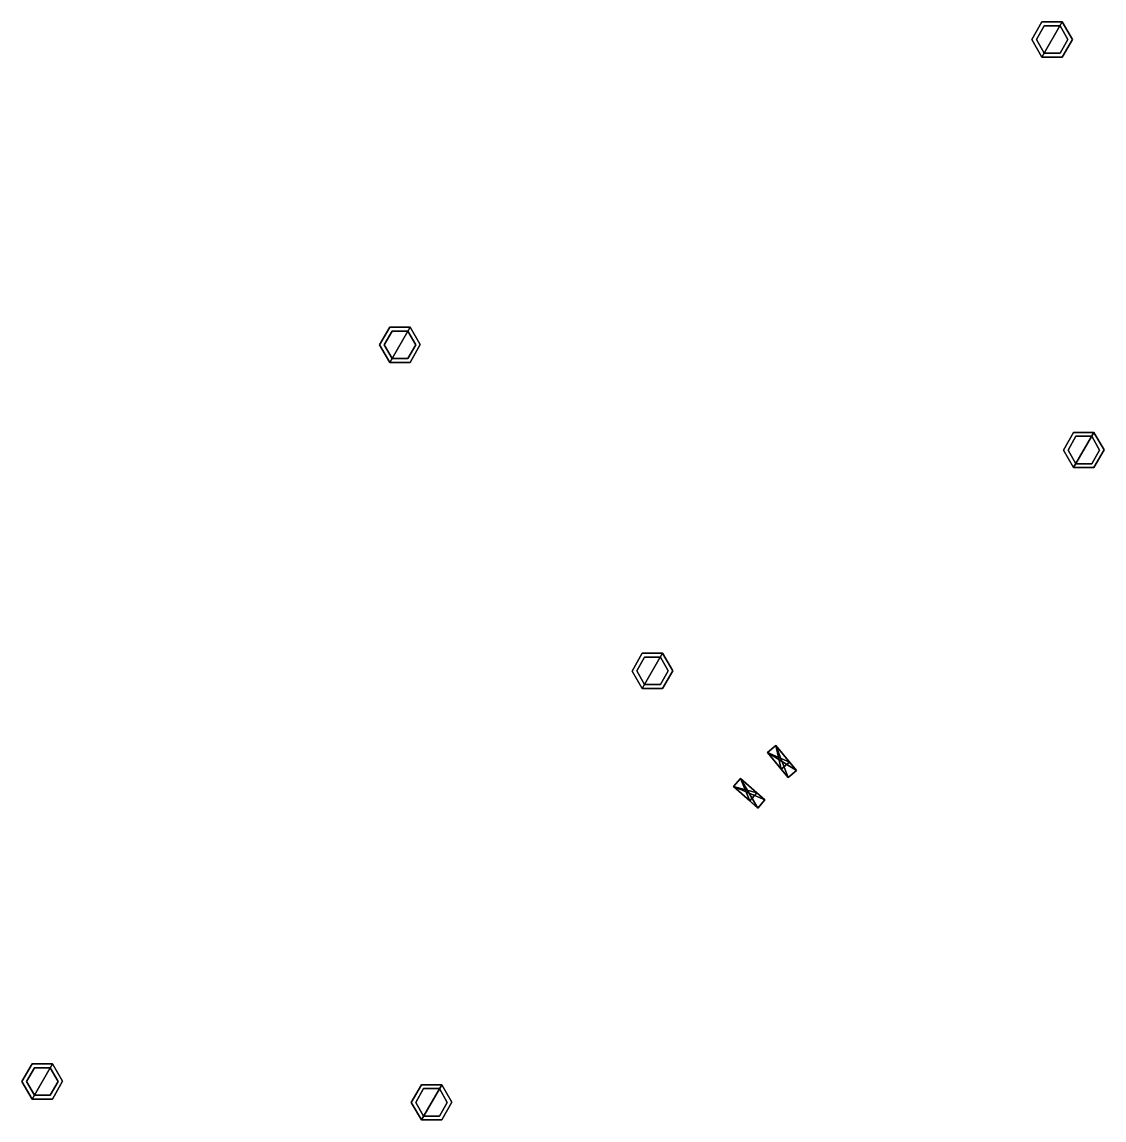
# Model space of a CAD drawing. Extents: x 5 to 105, y -105 to -4.
import ezdxf

# ---------------------------------------------------------------- set-up
doc = ezdxf.new("R2010")
doc.units = 0
doc.header["$MEASUREMENT"] = 0
doc.layers.add('HANDLES_AND_KNOBS', color=254, linetype='Continuous')
doc.layers.add('PLINTH_LEGS', color=7, linetype='Continuous')

# ---------------------------------------------------------------- blocks, each defined once
blk = doc.blocks.new('HANDLES_AND_KNOBS')
at = {"layer": 'HANDLES_AND_KNOBS'}
mesh = blk.add_polyface(dxfattribs=at)
corners = [(0.5, 7), (0.5, 7, 2), (-0.5, 7), (-0.5, 7, 2), (0.5, -7, 2), (-0.5, -7, 2), (0.5, -7), (-0.5, -7), (0.5, -9), (-0.5, -9), (0.5, -9, 3), (-0.5, -9, 3), (0.5, 9, 3), (-0.5, 9, 3), (0.5, 9), (-0.5, 9)]
mesh.append_faces([[corners[k] for k in face] for face in [(2, 1, 3), (3, 4, 5), (5, 6, 7), (7, 8, 9), (9, 10, 11), (11, 12, 13), (13, 14, 15), (15, 0, 2), (4, 8, 6), (9, 5, 7)]], dxfattribs={"vtx0": -1})
mesh.append_faces([[corners[k] for k in face] for face in [(10, 1, 12), (15, 3, 13), (13, 3, 11)]], dxfattribs={"vtx0": -1, "vtx1": -1})
mesh.append_faces([[corners[k] for k in face] for face in [(1, 14, 12), (10, 4, 1), (11, 3, 5)]], dxfattribs={"vtx0": -1, "vtx2": -1})
mesh.append_faces([[corners[k] for k in face] for face in [(0, 1, 2), (1, 4, 3), (4, 6, 5), (6, 8, 7), (8, 10, 9), (10, 12, 11), (12, 14, 13), (14, 0, 15), (0, 14, 1), (2, 3, 15)]], dxfattribs={"vtx1": -1})
mesh.append_faces([[corners[k] for k in face] for face in [(10, 8, 4), (9, 11, 5)]], dxfattribs={"vtx1": -1, "vtx2": -1})
blk = doc.blocks.new('bazaayak')
at = {"layer": 'PLINTH_LEGS'}
mesh = blk.add_polyface(dxfattribs=at)
corners = [(-0.94, -1.63, 2), (0.94, -1.63, 2), (1.88, 0.01, 2), (0.94, 1.63, 2), (-0.94, 1.63, 2), (-1.88, -0.01, 2), (1.46, 0, 2), (0.73, 1.27, 2), (0.73, 1.27, 12), (1.46, 0, 12), (-0.73, 1.27, 2), (-0.73, 1.27, 12), (-1.46, 0, 2), (-1.46, 0, 12), (-0.73, -1.27, 2), (-0.73, -1.27, 12), (0.73, -1.27, 2), (0.73, -1.27, 12), (0.94, 1.63), (-0.94, 1.63), (-1.88, -0.01), (-0.94, -1.63), (0.94, -1.63), (1.88, 0.01)]
mesh.append_faces([[corners[k] for k in face] for face in [(6, 7, 8, 9), (7, 10, 11, 8), (10, 12, 13, 11), (12, 14, 15, 13), (14, 16, 17, 15), (16, 6, 9, 17), (18, 19, 4, 3), (19, 20, 5, 4), (20, 21, 0, 5), (21, 22, 1, 0), (22, 23, 2, 1), (23, 18, 3, 2)]])
mesh.append_faces([[corners[k] for k in face] for face in [(0, 1, 2, 3), (3, 4, 5, 0)]], dxfattribs={"vtx3": -1})

msp = doc.modelspace()

# ---------------------------------------------------------------- block references
at = {"zscale": 1.25}
for p in [(100.22, -5.43, -15), (39.86, -33.67, -15), (103.15, -43.41, -15), (63.23, -63.85, -15), (6.75, -101.83, -15), (42.78, -103.77, -15)]:
    msp.add_blockref('bazaayak', p, dxfattribs=at)
at = {"layer": 'HANDLES_AND_KNOBS', "extrusion": (0.634572, -0.772864, 6.12303e-17)}
msp.add_blockref('HANDLES_AND_KNOBS', (12.3, 60.94, 102.06), dxfattribs=at)
at = {"layer": 'HANDLES_AND_KNOBS', "extrusion": (0.751409, -0.659836, 6.12303e-17), "xscale": -1}
msp.add_blockref('HANDLES_AND_KNOBS', (-8.85, 60.94, 102.34), dxfattribs=at)

doc.saveas('drawing.dxf')
